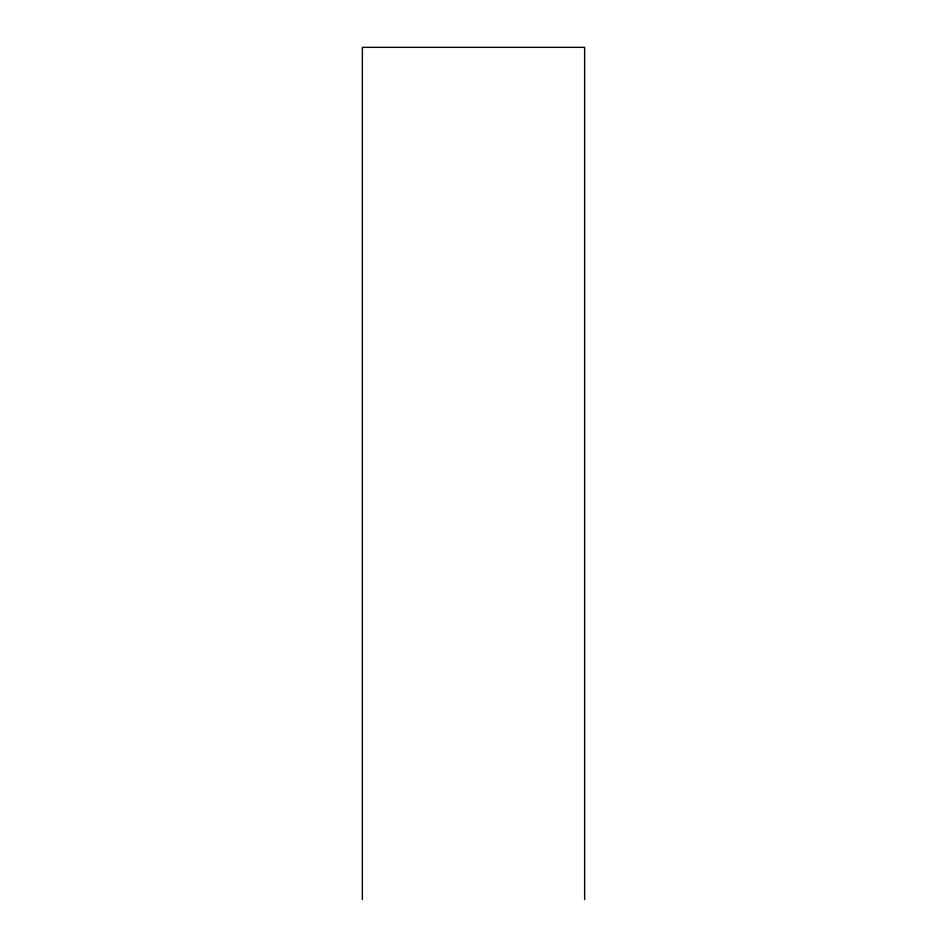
<?xml version="1.0" encoding="UTF-8"?>
<svg xmlns="http://www.w3.org/2000/svg" width="947" height="947" viewBox="0 0 947 947"><rect width="100%" height="100%" fill="white"/><g stroke="black" fill="none" stroke-linecap="round" stroke-linejoin="round"><path stroke-width="1.42" d="M584.63 899.65L584.63 47.35L362.37 47.35L362.37 899.65"/></g></svg>
